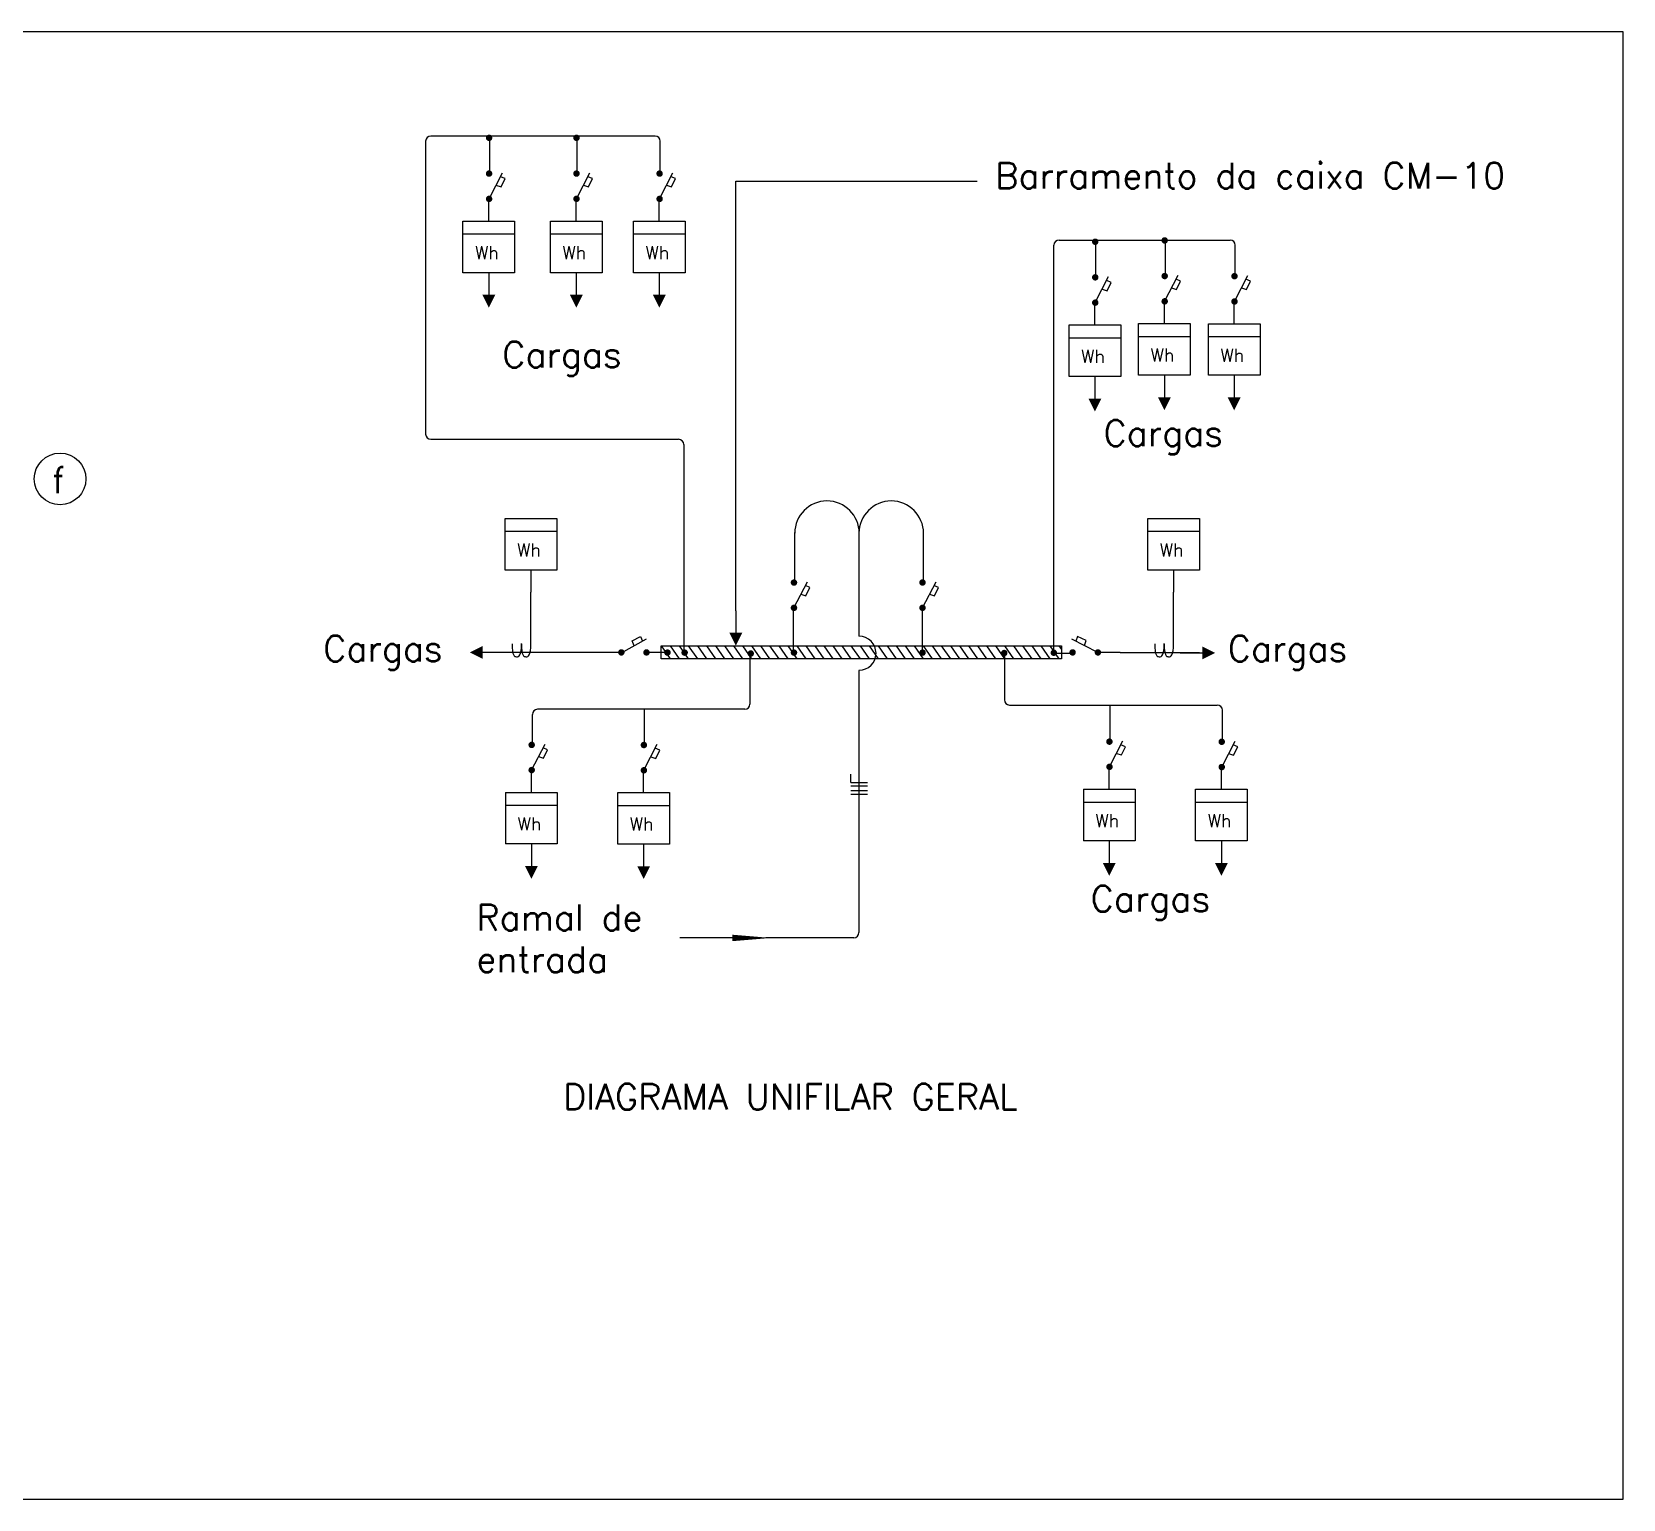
# Model space of a CAD drawing. Extents: x 0 to 0.289, y 0 to 0.114.
# Drawn here: x 0.1657 to 0.289, y 0 to 0.1137 of the extents above; entities that cross this region are included whole.
import ezdxf

# ---------------------------------------------------------------- set-up
doc = ezdxf.new("R2010")
doc.units = 0
doc.header["$LTSCALE"] = 0.7
doc.header["$MEASUREMENT"] = 0
doc.linetypes.add('DASHED', pattern=[0.75, 0.5, -0.25])
doc.layers.add('MEDICAO', color=7, linetype='CONTINUOUS')
doc.styles.add('ROMANS', font='ROMANS.shx', dxfattribs={"height": 2})

msp = doc.modelspace()

# ---------------------------------------------------------------- linework, layer by layer
at = {"layer": 'MEDICAO'}
for p, q in [((0.19623, 0.10523), (0.19623, 0.08253)), ((0.21401, 0.10563), (0.19663, 0.10563)), ((0.2012, 0.10272), (0.2012, 0.10549)), ((0.20798, 0.10272), (0.20798, 0.10549)), ((0.21441, 0.10272), (0.21441, 0.10523)), ((0.20114, 0.10076), (0.20218, 0.10278)), ((0.20239, 0.10233), (0.20203, 0.10248)), ((0.20207, 0.10169), (0.20239, 0.10233)), ((0.20792, 0.10076), (0.20896, 0.10278)), ((0.20916, 0.10233), (0.2088, 0.10248)), ((0.20884, 0.10169), (0.20916, 0.10233)), ((0.21435, 0.10076), (0.21539, 0.10278)), ((0.21559, 0.10233), (0.21524, 0.10248)), ((0.21527, 0.10169), (0.21559, 0.10233)), ((0.20168, 0.10181), (0.20207, 0.10169)), ((0.20846, 0.10181), (0.20884, 0.10169)), ((0.21489, 0.10181), (0.21527, 0.10169)), ((0.22026, 0.06884), (0.22026, 0.10213)), ((0.22026, 0.10213), (0.23896, 0.10213)), ((0.20112, 0.09904), (0.20112, 0.10053)), ((0.2079, 0.09904), (0.2079, 0.10053)), ((0.21433, 0.09904), (0.21433, 0.10053)), ((0.19912, 0.09504), (0.19912, 0.09904)), ((0.19912, 0.09904), (0.20312, 0.09904)), ((0.20312, 0.09904), (0.20312, 0.09504)), ((0.2059, 0.09504), (0.2059, 0.09904)), ((0.2059, 0.09904), (0.2099, 0.09904)), ((0.2099, 0.09904), (0.2099, 0.09504)), ((0.21233, 0.09504), (0.21233, 0.09904)), ((0.21233, 0.09904), (0.21633, 0.09904)), ((0.21633, 0.09904), (0.21633, 0.09504)), ((0.19912, 0.09504), (0.19912, 0.09804)), ((0.19912, 0.09804), (0.20312, 0.09804)), ((0.2059, 0.09504), (0.2059, 0.09804)), ((0.2059, 0.09804), (0.2099, 0.09804)), ((0.21233, 0.09504), (0.21233, 0.09804)), ((0.21233, 0.09804), (0.21633, 0.09804)), ((0.2453, 0.09757), (0.25855, 0.09757)), ((0.24816, 0.09468), (0.24816, 0.09744)), ((0.25354, 0.09478), (0.25354, 0.09754)), ((0.2449, 0.06557), (0.2449, 0.09717)), ((0.25895, 0.09477), (0.25895, 0.09717)), ((0.20312, 0.09504), (0.19912, 0.09504)), ((0.20112, 0.09504), (0.20112, 0.09333)), ((0.2099, 0.09504), (0.2059, 0.09504)), ((0.2079, 0.09504), (0.2079, 0.09333)), ((0.21633, 0.09504), (0.21233, 0.09504)), ((0.21433, 0.09504), (0.21433, 0.09333)), ((0.2481, 0.09272), (0.24914, 0.09474)), ((0.24864, 0.09377), (0.24902, 0.09364)), ((0.24934, 0.09429), (0.24899, 0.09444)), ((0.24902, 0.09364), (0.24934, 0.09429)), ((0.25348, 0.09282), (0.25452, 0.09484)), ((0.25402, 0.09387), (0.2544, 0.09374)), ((0.25472, 0.09439), (0.25437, 0.09454)), ((0.2544, 0.09374), (0.25472, 0.09439)), ((0.25889, 0.09281), (0.25993, 0.09482)), ((0.25943, 0.09386), (0.25982, 0.09373)), ((0.26014, 0.09438), (0.25978, 0.09453)), ((0.25982, 0.09373), (0.26014, 0.09438)), ((0.24808, 0.091), (0.24808, 0.09249)), ((0.25346, 0.0911), (0.25346, 0.09259)), ((0.25887, 0.09109), (0.25887, 0.09258)), ((0.24608, 0.087), (0.24608, 0.091)), ((0.24608, 0.091), (0.25008, 0.091)), ((0.24608, 0.087), (0.24608, 0.09)), ((0.24608, 0.09), (0.25008, 0.09)), ((0.25008, 0.091), (0.25008, 0.087)), ((0.25146, 0.0871), (0.25146, 0.0911)), ((0.25146, 0.0911), (0.25546, 0.0911)), ((0.25146, 0.0871), (0.25146, 0.0901)), ((0.25146, 0.0901), (0.25546, 0.0901)), ((0.25546, 0.0911), (0.25546, 0.0871)), ((0.25687, 0.08709), (0.25687, 0.09109)), ((0.25687, 0.09109), (0.26087, 0.09109)), ((0.25687, 0.08709), (0.25687, 0.09009)), ((0.25687, 0.09009), (0.26087, 0.09009)), ((0.26087, 0.09109), (0.26087, 0.08709)), ((0.25008, 0.087), (0.24608, 0.087)), ((0.24808, 0.087), (0.24808, 0.08529)), ((0.25546, 0.0871), (0.25146, 0.0871)), ((0.25346, 0.0871), (0.25346, 0.08539)), ((0.26087, 0.08709), (0.25687, 0.08709)), ((0.25887, 0.08709), (0.25887, 0.08538)), ((0.19663, 0.08213), (0.21583, 0.08213)), ((0.21623, 0.08173), (0.21623, 0.06571)), ((0.20239, 0.072), (0.20239, 0.076)), ((0.20239, 0.076), (0.20639, 0.076)), ((0.20639, 0.076), (0.20639, 0.072)), ((0.25218, 0.072), (0.25218, 0.076)), ((0.25218, 0.076), (0.25618, 0.076)), ((0.25618, 0.076), (0.25618, 0.072)), ((0.20239, 0.072), (0.20239, 0.075)), ((0.20239, 0.075), (0.20639, 0.075)), ((0.2298, 0.07485), (0.2298, 0.06687)), ((0.23479, 0.0738), (0.23479, 0.0749)), ((0.25218, 0.072), (0.25218, 0.075)), ((0.25218, 0.075), (0.25618, 0.075)), ((0.23479, 0.07103), (0.23479, 0.0738)), ((0.20639, 0.072), (0.20239, 0.072)), ((0.20439, 0.072), (0.20439, 0.07029)), ((0.25618, 0.072), (0.25218, 0.072)), ((0.25418, 0.072), (0.25418, 0.07029)), ((0.22476, 0.06907), (0.2258, 0.07109)), ((0.226, 0.07064), (0.22565, 0.07079)), ((0.22568, 0.06999), (0.226, 0.07064)), ((0.23473, 0.06907), (0.23577, 0.07109)), ((0.23597, 0.07064), (0.23561, 0.07079)), ((0.23565, 0.06999), (0.23597, 0.07064)), ((0.2253, 0.07012), (0.22568, 0.06999)), ((0.23527, 0.07012), (0.23565, 0.06999)), ((0.22026, 0.06884), (0.22026, 0.06714)), ((0.23471, 0.06572), (0.23471, 0.06884)), ((0.21135, 0.06556), (0.21333, 0.06666)), ((0.21224, 0.06651), (0.21288, 0.06685)), ((0.21288, 0.06685), (0.21304, 0.06649)), ((0.24831, 0.06562), (0.2463, 0.06665)), ((0.24674, 0.06686), (0.24659, 0.0665)), ((0.24739, 0.06654), (0.24674, 0.06686)), ((0.20236, 0.06562), (0.20065, 0.06562)), ((0.20862, 0.06562), (0.20236, 0.06562)), ((0.21121, 0.06562), (0.20862, 0.06562)), ((0.21238, 0.06613), (0.21224, 0.06651)), ((0.21507, 0.0656), (0.21357, 0.0656)), ((0.21448, 0.06612), (0.24548, 0.06612)), ((0.21448, 0.06512), (0.21448, 0.06612)), ((0.21448, 0.06612), (0.21518, 0.06511)), ((0.21518, 0.06612), (0.21588, 0.06511)), ((0.21588, 0.06612), (0.21658, 0.06511)), ((0.21658, 0.06612), (0.21728, 0.06511)), ((0.21728, 0.06612), (0.21798, 0.06511)), ((0.21798, 0.06612), (0.21868, 0.06511)), ((0.21868, 0.06612), (0.21938, 0.06511)), ((0.21938, 0.06612), (0.22008, 0.06511)), ((0.22008, 0.06612), (0.22078, 0.06511)), ((0.22078, 0.06612), (0.22148, 0.06511)), ((0.22135, 0.06543), (0.22135, 0.06161)), ((0.22148, 0.06612), (0.22218, 0.06511)), ((0.22218, 0.06612), (0.22288, 0.06511)), ((0.22288, 0.06612), (0.22358, 0.06511)), ((0.22358, 0.06612), (0.22428, 0.06511)), ((0.22428, 0.06612), (0.22498, 0.06511)), ((0.22498, 0.06612), (0.22568, 0.06511)), ((0.22568, 0.06612), (0.22638, 0.06511)), ((0.22638, 0.06612), (0.22708, 0.06511)), ((0.22708, 0.06612), (0.22778, 0.06511)), ((0.22778, 0.06612), (0.22848, 0.06511)), ((0.22848, 0.06612), (0.22918, 0.06511)), ((0.22918, 0.06612), (0.22988, 0.06511)), ((0.22988, 0.06612), (0.23058, 0.06511)), ((0.23058, 0.06612), (0.23128, 0.06511)), ((0.23128, 0.06612), (0.23198, 0.06511)), ((0.23198, 0.06612), (0.23268, 0.06511)), ((0.23268, 0.06612), (0.23338, 0.06511)), ((0.23338, 0.06612), (0.23408, 0.06511)), ((0.23408, 0.06612), (0.23478, 0.06511)), ((0.23478, 0.06612), (0.23548, 0.06511)), ((0.23548, 0.06612), (0.23618, 0.06511)), ((0.23618, 0.06612), (0.23688, 0.06511)), ((0.23688, 0.06612), (0.23758, 0.06511)), ((0.23758, 0.06612), (0.23828, 0.06511)), ((0.23828, 0.06612), (0.23898, 0.06511)), ((0.23898, 0.06612), (0.23968, 0.06511)), ((0.23968, 0.06612), (0.24038, 0.06511)), ((0.24038, 0.06612), (0.24108, 0.06511)), ((0.24107, 0.06554), (0.24107, 0.06194)), ((0.24108, 0.06612), (0.24178, 0.06511)), ((0.24178, 0.06612), (0.24248, 0.06511)), ((0.24248, 0.06612), (0.24318, 0.06511)), ((0.24318, 0.06612), (0.24388, 0.06511)), ((0.24388, 0.06612), (0.24458, 0.06511)), ((0.24458, 0.06612), (0.24528, 0.06511)), ((0.24489, 0.06557), (0.24642, 0.06557)), ((0.24528, 0.06612), (0.24548, 0.06583)), ((0.24548, 0.06612), (0.24548, 0.06512)), ((0.24726, 0.06616), (0.24739, 0.06654)), ((0.25003, 0.0656), (0.24854, 0.0656)), ((0.25003, 0.0656), (0.25617, 0.0656)), ((0.25469, 0.06558), (0.2564, 0.06558)), ((0.24548, 0.06512), (0.21448, 0.06512)), ((0.2298, 0.06421), (0.2298, 0.0439)), ((0.2045, 0.05845), (0.2045, 0.06081)), ((0.22095, 0.06121), (0.2049, 0.06121)), ((0.21319, 0.05844), (0.21319, 0.06121)), ((0.24147, 0.06154), (0.25756, 0.06154)), ((0.24927, 0.0587), (0.24927, 0.06154)), ((0.25796, 0.05869), (0.25796, 0.06114)), ((0.20444, 0.0565), (0.20548, 0.05851)), ((0.20568, 0.05806), (0.20533, 0.05822)), ((0.20536, 0.05742), (0.20568, 0.05806)), ((0.21314, 0.05648), (0.21417, 0.0585)), ((0.21438, 0.05805), (0.21402, 0.0582)), ((0.21406, 0.0574), (0.21438, 0.05805)), ((0.24921, 0.05675), (0.25025, 0.05876)), ((0.25045, 0.05831), (0.25009, 0.05846)), ((0.25013, 0.05767), (0.25045, 0.05831)), ((0.2579, 0.05673), (0.25894, 0.05875)), ((0.25914, 0.0583), (0.25879, 0.05845)), ((0.25882, 0.05765), (0.25914, 0.0583)), ((0.20498, 0.05755), (0.20536, 0.05742)), ((0.21368, 0.05753), (0.21406, 0.0574)), ((0.24975, 0.05779), (0.25013, 0.05767)), ((0.25844, 0.05778), (0.25882, 0.05765)), ((0.20442, 0.05477), (0.20442, 0.05627)), ((0.21312, 0.05476), (0.21312, 0.05625)), ((0.22916, 0.05553), (0.22916, 0.05618)), ((0.22916, 0.05553), (0.23047, 0.05553)), ((0.24919, 0.05502), (0.24919, 0.05651)), ((0.25788, 0.05501), (0.25788, 0.0565)), ((0.20242, 0.05477), (0.20642, 0.05477)), ((0.20242, 0.05477), (0.20242, 0.05077)), ((0.20642, 0.05477), (0.20642, 0.05077)), ((0.21112, 0.05076), (0.21112, 0.05476)), ((0.21112, 0.05476), (0.21512, 0.05476)), ((0.21512, 0.05476), (0.21512, 0.05076)), ((0.22916, 0.05528), (0.23047, 0.05528)), ((0.22916, 0.05492), (0.23047, 0.05492)), ((0.22916, 0.05463), (0.23047, 0.05463)), ((0.24719, 0.05502), (0.25119, 0.05502)), ((0.24719, 0.05502), (0.24719, 0.05102)), ((0.25119, 0.05502), (0.25119, 0.05102)), ((0.25588, 0.05501), (0.25988, 0.05501)), ((0.25588, 0.05101), (0.25588, 0.05501)), ((0.25988, 0.05501), (0.25988, 0.05101)), ((0.20242, 0.05377), (0.20642, 0.05377)), ((0.21112, 0.05076), (0.21112, 0.05376)), ((0.21112, 0.05376), (0.21512, 0.05376)), ((0.24719, 0.05402), (0.25119, 0.05402)), ((0.25588, 0.05401), (0.25988, 0.05401)), ((0.25588, 0.05101), (0.25588, 0.05401)), ((0.20642, 0.05077), (0.20242, 0.05077)), ((0.20442, 0.05077), (0.20442, 0.04907)), ((0.21512, 0.05076), (0.21112, 0.05076)), ((0.21312, 0.05076), (0.21312, 0.04905)), ((0.25119, 0.05102), (0.24719, 0.05102)), ((0.24919, 0.05102), (0.24919, 0.04931)), ((0.25988, 0.05101), (0.25588, 0.05101)), ((0.25788, 0.05101), (0.25788, 0.0493)), ((0.22148, 0.04349), (0.21592, 0.04349)), ((0.2294, 0.0435), (0.22259, 0.0435))]:
    msp.add_line(p, q, dxfattribs=at)
at = {"layer": 'MEDICAO', "linetype": 'DASHED'}
for p, q in [((0.22482, 0.0738), (0.22482, 0.0749)), ((0.22482, 0.07103), (0.22482, 0.0738)), ((0.22474, 0.06572), (0.22474, 0.06884))]:
    msp.add_line(p, q, dxfattribs=at)
at = {"layer": 'MEDICAO'}
for points in [[(0, 0.11371), (0, 0), (0.289, 0), (0.289, 0.11371), (0, 0.11371)], [(0.20439, 0.06631), (0.20439, 0.07029)], [(0.25418, 0.06631), (0.25418, 0.07029)], [(0.20292, 0.06628), (0.20293, 0.06599), (0.20295, 0.06575), (0.20299, 0.06557), (0.20303, 0.06545), (0.20308, 0.06536), (0.20314, 0.06531), (0.2032, 0.06529), (0.20327, 0.06528), (0.20334, 0.06528), (0.20341, 0.0653), (0.20347, 0.06535), (0.20353, 0.06544), (0.20358, 0.06557), (0.20362, 0.06575), (0.20365, 0.06599), (0.20366, 0.06631)], [(0.20366, 0.06628), (0.20366, 0.06599), (0.20368, 0.06575), (0.20372, 0.06557), (0.20376, 0.06545), (0.20381, 0.06536), (0.20387, 0.06531), (0.20393, 0.06529), (0.204, 0.06528), (0.20407, 0.06528), (0.20414, 0.0653), (0.2042, 0.06535), (0.20426, 0.06544), (0.20431, 0.06557), (0.20435, 0.06575), (0.20438, 0.06599), (0.20439, 0.06631)], [(0.25271, 0.06628), (0.25272, 0.06599), (0.25274, 0.06575), (0.25277, 0.06557), (0.25282, 0.06545), (0.25287, 0.06536), (0.25293, 0.06531), (0.25299, 0.06529), (0.25306, 0.06528), (0.25313, 0.06528), (0.2532, 0.0653), (0.25326, 0.06535), (0.25332, 0.06544), (0.25337, 0.06557), (0.25341, 0.06575), (0.25344, 0.06599), (0.25344, 0.06631)], [(0.25344, 0.06628), (0.25345, 0.06599), (0.25347, 0.06575), (0.25351, 0.06557), (0.25355, 0.06545), (0.2536, 0.06536), (0.25366, 0.06531), (0.25372, 0.06529), (0.25379, 0.06528), (0.25386, 0.06528), (0.25393, 0.0653), (0.25399, 0.06535), (0.25405, 0.06544), (0.2541, 0.06557), (0.25414, 0.06575), (0.25417, 0.06599), (0.25418, 0.06631)]]:
    msp.add_lwpolyline(points, dxfattribs=at)
at = {"layer": 'MEDICAO', "const_width": 0.00025}
for points in [[(0.20102, 0.10549, 1), (0.20127, 0.10549, 1)], [(0.20779, 0.10549, 1), (0.20804, 0.10549, 1)], [(0.20102, 0.10272, 1), (0.20127, 0.10272, 1)], [(0.20779, 0.10272, 1), (0.20804, 0.10272, 1)], [(0.21423, 0.10272, 1), (0.21448, 0.10272, 1)], [(0.20102, 0.10076, 1), (0.20127, 0.10076, 1)], [(0.20779, 0.10076, 1), (0.20804, 0.10076, 1)], [(0.21423, 0.10076, 1), (0.21448, 0.10076, 1)], [(0.24798, 0.09744, 1), (0.24823, 0.09744, 1)], [(0.25336, 0.09754, 1), (0.25361, 0.09754, 1)], [(0.24798, 0.09468, 1), (0.24823, 0.09468, 1)], [(0.25336, 0.09478, 1), (0.25361, 0.09478, 1)], [(0.25877, 0.09477, 1), (0.25902, 0.09477, 1)], [(0.24798, 0.09272, 1), (0.24823, 0.09272, 1)], [(0.25336, 0.09282, 1), (0.25361, 0.09282, 1)], [(0.25877, 0.09281, 1), (0.25902, 0.09281, 1)], [(0.22464, 0.07103, 1), (0.22489, 0.07103, 1)], [(0.2346, 0.07103, 1), (0.23485, 0.07103, 1)], [(0.22464, 0.06907, 1), (0.22489, 0.06907, 1)], [(0.2346, 0.06907, 1), (0.23485, 0.06907, 1)], [(0.21139, 0.06549, 1), (0.21139, 0.06574, 1)], [(0.21334, 0.06549, 1), (0.21334, 0.06574, 1)], [(0.21484, 0.0656, 1), (0.21509, 0.0656, 1)], [(0.21617, 0.0656, 1), (0.21642, 0.0656, 1)], [(0.22129, 0.06553, 1), (0.22154, 0.06553, 1)], [(0.22464, 0.0656, 1), (0.22489, 0.0656, 1)], [(0.2346, 0.0656, 1), (0.23485, 0.0656, 1)], [(0.24093, 0.06557, 1), (0.24118, 0.06557, 1)], [(0.24477, 0.06559, 1), (0.24502, 0.06559, 1)], [(0.24635, 0.06549, 1), (0.24635, 0.06574, 1)], [(0.24831, 0.06549, 1), (0.24831, 0.06574, 1)], [(0.20432, 0.05845, 1), (0.20457, 0.05845, 1)], [(0.21301, 0.05844, 1), (0.21326, 0.05844, 1)], [(0.24908, 0.0587, 1), (0.24933, 0.0587, 1)], [(0.25778, 0.05869, 1), (0.25803, 0.05869, 1)], [(0.20432, 0.0565, 1), (0.20457, 0.0565, 1)], [(0.21301, 0.05648, 1), (0.21326, 0.05648, 1)], [(0.24908, 0.05675, 1), (0.24933, 0.05675, 1)], [(0.25778, 0.05673, 1), (0.25803, 0.05673, 1)]]:
    msp.add_lwpolyline(points, format="xyb", close=True, dxfattribs=at)
at = {"layer": 'MEDICAO'}
for points in [[(0.20112, 0.09333, 0.001, 0, 0), (0.20112, 0.09233, 0, 0, 0)], [(0.2079, 0.09333, 0.001, 0, 0), (0.2079, 0.09233, 0, 0, 0)], [(0.21433, 0.09333, 0.001, 0, 0), (0.21433, 0.09233, 0, 0, 0)], [(0.24808, 0.08529, 0.001, 0, 0), (0.24808, 0.08429, 0, 0, 0)], [(0.25346, 0.08539, 0.001, 0, 0), (0.25346, 0.08439, 0, 0, 0)], [(0.25887, 0.08538, 0.001, 0, 0), (0.25887, 0.08438, 0, 0, 0)], [(0.22026, 0.06714, 0.001, 0, 0), (0.22026, 0.06614, 0, 0, 0)], [(0.20065, 0.06562, 0.001, 0, 0), (0.19965, 0.06562, 0, 0, 0)], [(0.2564, 0.06558, 0.001, 0, 0), (0.2574, 0.06558, 0, 0, 0)], [(0.20442, 0.04907, 0.001, 0, 0), (0.20442, 0.04807, 0, 0, 0)], [(0.21312, 0.04905, 0.001, 0, 0), (0.21312, 0.04805, 0, 0, 0)], [(0.24919, 0.04931, 0.001, 0, 0), (0.24919, 0.04831, 0, 0, 0)], [(0.25788, 0.0493, 0.001, 0, 0), (0.25788, 0.0483, 0, 0, 0)], [(0.21998, 0.04349, 0.0005, 0, 0), (0.22298, 0.04349, 0, 0, 0)]]:
    msp.add_lwpolyline(points, format="xyseb", dxfattribs=at)
msp.add_circle((0.16791, 0.07906), 0.002, dxfattribs=at)
for centre, radius, start, end in [((0.19663, 0.10523), 0.0004, 90, 180), ((0.21401, 0.10523), 0.0004, 360, 90), ((0.2453, 0.09717), 0.0004, 90, 180), ((0.25855, 0.09717), 0.0004, 0, 90), ((0.19663, 0.08253), 0.0004, 180, 270), ((0.21583, 0.08173), 0.0004, 0, 90), ((0.2323, 0.07485), 0.0025, 0, 180), ((0.2298, 0.06555), 0.00132, 270, 90), ((0.24147, 0.06194), 0.0004, 180, 270), ((0.2049, 0.06081), 0.0004, 90, 180), ((0.22095, 0.06161), 0.0004, 270, 0), ((0.25756, 0.06114), 0.0004, 0, 90), ((0.2294, 0.0439), 0.0004, 270, 0)]:
    msp.add_arc(centre, radius, start, end, dxfattribs=at)
at = {"layer": 'MEDICAO', "linetype": 'DASHED'}
msp.add_arc((0.22732, 0.07485), 0.0025, 0, 180, dxfattribs=at)

# ---------------------------------------------------------------- texts
at = {"layer": 'MEDICAO', "style": 'ROMANS'}
for s, height, p in [('Barramento da caixa CM-10', 0.002, (0.24035, 0.10156)), ('Wh', 0.001, (0.20005, 0.0961)), ('Wh', 0.001, (0.20682, 0.0961)), ('Wh', 0.001, (0.21326, 0.0961)), ('Cargas', 0.002, (0.20216, 0.08769)), ('Wh', 0.001, (0.24701, 0.08806)), ('Wh', 0.001, (0.25239, 0.08816)), ('Wh', 0.001, (0.2578, 0.08814)), ('Cargas', 0.002, (0.24874, 0.08161)), ('f', 0.002, (0.16729, 0.07796)), ('Wh', 0.001, (0.20331, 0.07306)), ('Wh', 0.001, (0.2531, 0.07306)), ('Cargas', 0.002, (0.18829, 0.06491)), ('Cargas', 0.002, (0.25837, 0.06491)), ('Wh', 0.001, (0.24811, 0.05208)), ('Wh', 0.001, (0.25681, 0.05207)), ('Wh', 0.001, (0.20335, 0.05183)), ('Wh', 0.001, (0.21204, 0.05182)), ('Cargas', 0.002, (0.24775, 0.04553)), ('Ramal de', 0.002, (0.20016, 0.04407)), ('entrada', 0.002, (0.20016, 0.04083)), ('DIAGRAMA UNIFILAR GERAL', 0.002, (0.20687, 0.03019))]:
    msp.add_text(s, height=height, dxfattribs=at).set_placement(p)

doc.saveas('drawing.dxf')
